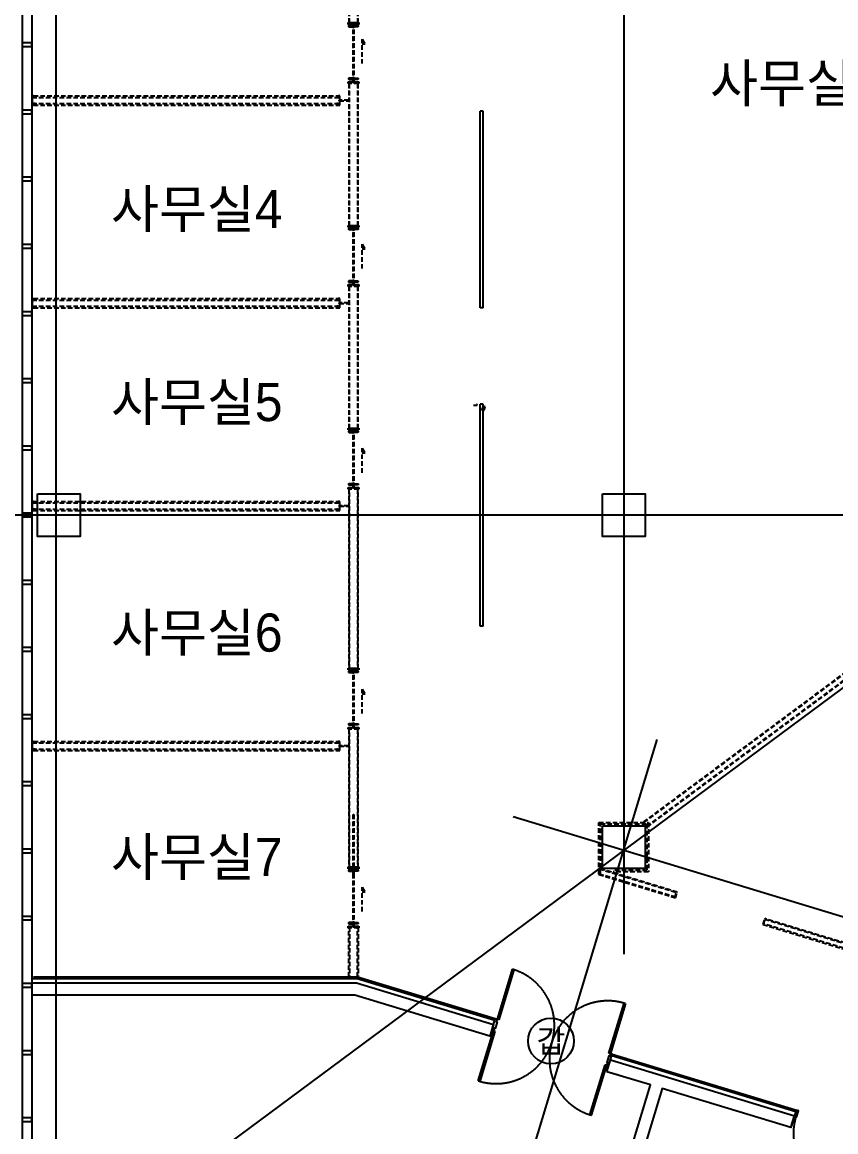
# Model space of a CAD drawing. Header units: metres. Extents: x 630750 to 860239, y 578133 to 726633.
# Drawn here: x 678954 to 692277, y 629412 to 647580 of the extents above; entities that cross this region are included whole.
import ezdxf
from ezdxf.enums import TextEntityAlignment as Align

# ---------------------------------------------------------------- set-up
doc = ezdxf.new("R2010")
doc.units = ezdxf.units.M
doc.header["$LTSCALE"] = 300
for name, pattern in [('DASHDOT', [25.4, 12.7, -6.35, 0, -6.35]), ('HID1', [0.375, 0.25, -0.125]), ('업무시설_xr-base$0$CONTINOUS', [0])]:
    doc.linetypes.add(name, pattern=pattern)
for name, color, linetype in [('A-CEN-1', 1, 'Continuous'), ('A-CON', 2, 'Continuous'), ('A-DOR', 4, 'Continuous'), ('A-TXT', 3, 'Continuous'), ('A-WAL-BLK', 3, 'Continuous'), ('A-WAL-DW', 7, 'Continuous'), ('A-WIN-GLASS', 4, 'Continuous'), ('INT', 117, 'Continuous'), ('KUK-DOOR', 4, 'Continuous'), ('KUK-DOOR-FRAME', 4, 'Continuous'), ('KUK-WALL-DRYWALL', 4, 'Continuous'), ('KUK-WALL-FIN 1', 30, 'Continuous'), ('블럭', 7, 'Continuous')]:
    doc.layers.add(name, color=color, linetype=linetype)
doc.layers.add('eq', color=253, linetype='Continuous', lineweight=25)
doc.styles.add('TEXT', font='')
doc.styles.add('돋움', font='')
doc.styles.get('TEXT').set_extended_font_data('DotumChe')
doc.styles.get('돋움').set_extended_font_data('Dotum')

# ---------------------------------------------------------------- blocks, each defined once
blk = doc.blocks.new('D H')
at = {"layer": 'KUK-DOOR', "color": 1}
for q in [(-383416, 245431), (-383276, 245431)]:
    blk.add_line((-383346, 245431), q, dxfattribs=at)
at = {"layer": 'KUK-DOOR', "color": 8}
for points in [[(-383356, 245421), (-383416, 245421, -0.414214), (-383426, 245431), (-383426, 245431, -0.414214), (-383416, 245441), (-383356, 245441)], [(-383351, 245411), (-383351, 245411, -0.414214), (-383356, 245416), (-383356, 245446, -0.414214), (-383351, 245451), (-383351, 245451)], [(-383341, 245411), (-383341, 245411, 0.414214), (-383336, 245416), (-383336, 245446, 0.414214), (-383341, 245451), (-383341, 245451)], [(-383336, 245421), (-383276, 245421, 0.414214), (-383266, 245431), (-383266, 245431, 0.414214), (-383276, 245441), (-383336, 245441)]]:
    blk.add_lwpolyline(points, format="xyb", close=True, dxfattribs=at)

msp = doc.modelspace()

# ---------------------------------------------------------------- linework, layer by layer
at = {"layer": 'A-CEN-1', "linetype": 'Continuous'}
for p, q in [((679504.4, 706258.8, 0), (679504.4, 623549.5, 0)), ((688804.4, 706258.8, 0), (688804.4, 632322.7, 0)), ((697725.2, 640638, 0), (677983.6, 625998, 0)), ((698097.7, 639510.2, 0), (657202.6, 639510.2, 0)), ((683046.4, 615046.9, 0), (689354.2, 635834.3, 0)), ((686992.6, 634572.3, 0), (741769.6, 617950.7, 0))]:
    msp.add_line(p, q, dxfattribs=at)
at = {"layer": 'A-CON', "elevation": 0}
for points in [[(679204.4, 639860.2), (679904.4, 639860.2), (679904.4, 639160.2), (679204.4, 639160.2)], [(688454.4, 639860.2), (689154.4, 639860.2), (689154.4, 639160.2), (688454.4, 639160.2)], [(688454.4, 634422.5), (689154.4, 634422.5), (689154.4, 633722.5), (688454.4, 633722.5)]]:
    msp.add_lwpolyline(points, close=True, dxfattribs=at)
at = {"layer": 'A-DOR'}
for p, q in [((686758.1, 631247.5), (686729.5, 631256.2)), ((686700, 631056.1), (686671.4, 631064.8)), ((688585.8, 630692.6), (688557.1, 630701.3)), ((688527.7, 630501.2), (688499, 630509.9))]:
    msp.add_line(p, q, dxfattribs=at)
at = {"layer": 'A-WAL-BLK'}
for p, q in [((688527.3, 630396.6, 0), (688585.4, 630588.1, 0)), ((688527.3, 630396.6), (688585.4, 630588.1))]:
    msp.add_line(p, q, dxfattribs=at)
at = {"layer": 'A-WAL-BLK', "elevation": 0}
for points in [[(679110.4, 631849.2), (684429.4, 631849.2), (686671.6, 631168.8), (686613.5, 630977.5), (684399.7, 631649.2), (679110.4, 631649.2)], [(688585.4, 630588.1), (691599.7, 629673.4), (691541.7, 629482.1), (689436.4, 630120.9), (687652.4, 624241.6)], [(687461, 624299.7), (689245.1, 630178.9), (688527.3, 630396.7)], [(688718.8, 630338.6), (688527.3, 630396.7)]]:
    msp.add_lwpolyline(points, dxfattribs=at)
at = {"layer": 'A-WAL-BLK'}
msp.add_lwpolyline([(688718.7, 630338.6), (688527.3, 630396.7)], dxfattribs=at)
at = {"layer": 'A-WAL-DW', "color": 251, "linetype": 'HID1'}
for p, q in [((684375.4, 647574.2, -888.5), (684375.4, 646594.2, 3421.4)), ((684383.4, 647574.2, 1192.4), (684383.4, 646594.2, 3419.7)), ((679117, 646349.2, 0), (684152.8, 646349.2, 0)), ((679117, 646249.2, 0), (684152.8, 646249.2, 0)), ((679140.4, 646374.2, 0), (684152.8, 646374.2, 0)), ((679140.4, 646224.2, 0), (684152.8, 646224.2, 0)), ((684375.4, 644254.2, -888.5), (684375.4, 643274.2, 3421.4)), ((684383.4, 644254.2, 1192.4), (684383.4, 643274.2, 3419.7)), ((679117, 643029.2, 0), (684152.8, 643029.2, 0)), ((679140.4, 643054.2, 0), (684152.8, 643054.2, 0)), ((679117, 642929.2, 0), (684152.8, 642929.2, 0)), ((679140.4, 642904.2, 0), (684152.8, 642904.2, 0)), ((684375.4, 640934.2, -888.5), (684375.4, 639954.2, 3421.4)), ((684383.4, 640934.2, 1192.4), (684383.4, 639954.2, 3419.7)), ((679117, 639709.2, 0), (684152.8, 639709.2, 0)), ((679140.4, 639734.2, 0), (684152.8, 639734.2, 0)), ((679117, 639609.2, 0), (684152.8, 639609.2, 0)), ((679140.4, 639584.2, 0), (684152.8, 639584.2, 0)), ((694429.3, 638418.4), (689115.2, 634477.5)), ((694435.2, 638410.3), (689132, 634477.5)), ((694482.9, 638346.1), (689209.4, 634435.3)), ((694488.9, 638338), (689209.4, 634422.9)), ((684375.4, 637004.2, -888.5), (684375.4, 636024.2, 3421.4)), ((684383.4, 637004.2, 1192.4), (684383.4, 636024.2, 3419.7)), ((679117, 635779.2, 0), (684152.8, 635779.2, 0)), ((679140.4, 635804.2, 0), (684152.8, 635804.2, 0)), ((679117, 635679.2, 0), (684152.8, 635679.2, 0)), ((679140.4, 635654.2, 0), (684152.8, 635654.2, 0)), ((684375.4, 633749.2, -888.5), (684375.4, 632769.2, 3421.4)), ((684383.4, 633749.2, 1192.4), (684383.4, 632769.2, 3419.7))]:
    msp.add_line(p, q, dxfattribs=at)
at = {"layer": 'A-WAL-DW', "color": 251, "linetype": 'HID1', "elevation": 0}
for points in [[(684304.4, 649894.2), (684304.4, 647564.2), (684314.4, 647564.2), (684314.4, 649894.2)], [(684444.4, 649894.2), (684444.4, 647564.2), (684454.4, 647564.2), (684454.4, 649894.2)], [(684384.4, 647573.2), (684384.4, 646595.2), (684383.4, 646594.2), (684375.4, 646594.2), (684374.4, 646595.2), (684374.4, 647573.2), (684375.4, 647574.2), (684383.4, 647574.2), (684384.4, 647573.2)], [(684523.8, 646901.9), (684523.8, 647301.4), (684569.6, 647219.4), (684523.8, 647219.4)], [(684464.4, 646574.2), (684294.4, 646574.2), (684294.4, 646604.2), (684369.4, 646604.2), (684369.4, 646594.2), (684389.4, 646594.2), (684389.4, 646604.2), (684464.4, 646604.2), (684464.4, 646574.2)], [(684304.4, 646574.2), (684304.4, 644244.2), (684314.4, 644244.2), (684314.4, 646574.2)], [(684444.4, 646574.2), (684444.4, 644244.2), (684454.4, 644244.2), (684454.4, 646574.2)], [(684154.4, 646224.2), (684154.4, 646294.2), (684144.4, 646294.2), (684144.4, 646304.2), (684154.4, 646304.2), (684154.4, 646374.2), (684129.4, 646374.2), (684129.4, 646350.8), (684104.4, 646350.8), (684104.4, 646349.2), (684131, 646349.2), (684131, 646372.6), (684152.8, 646372.6), (684152.8, 646305.8), (684142.8, 646305.8), (684142.8, 646292.6), (684152.8, 646292.6), (684152.8, 646225.8), (684131, 646225.8), (684131, 646249.2), (684104.4, 646249.2), (684104.4, 646247.6), (684129.4, 646247.6), (684129.4, 646224.2), (684154.4, 646224.2)], [(684304.4, 646304.2), (684144.4, 646304.2), (684144.4, 646294.2), (684304.4, 646294.2)], [(684384.4, 644253.2), (684384.4, 643275.2), (684383.4, 643274.2), (684375.4, 643274.2), (684374.4, 643275.2), (684374.4, 644253.2), (684375.4, 644254.2), (684383.4, 644254.2), (684384.4, 644253.2)], [(684523.8, 643546.1), (684523.8, 643945.6), (684569.6, 643863.6), (684523.8, 643863.6)], [(684464.4, 643254.2), (684294.4, 643254.2), (684294.4, 643284.2), (684369.4, 643284.2), (684369.4, 643274.2), (684389.4, 643274.2), (684389.4, 643284.2), (684464.4, 643284.2), (684464.4, 643254.2)], [(684304.4, 643254.2), (684304.4, 640924.2), (684314.4, 640924.2), (684314.4, 643254.2)], [(684444.4, 643254.2), (684444.4, 640924.2), (684454.4, 640924.2), (684454.4, 643254.2)], [(684154.4, 642904.2), (684154.4, 642974.2), (684144.4, 642974.2), (684144.4, 642984.2), (684154.4, 642984.2), (684154.4, 643054.2), (684129.4, 643054.2), (684129.4, 643030.8), (684104.4, 643030.8), (684104.4, 643029.2), (684131, 643029.2), (684131, 643052.6), (684152.8, 643052.6), (684152.8, 642985.8), (684142.8, 642985.8), (684142.8, 642972.6), (684152.8, 642972.6), (684152.8, 642905.8), (684131, 642905.8), (684131, 642929.2), (684104.4, 642929.2), (684104.4, 642927.6), (684129.4, 642927.6), (684129.4, 642904.2), (684154.4, 642904.2)], [(684304.4, 642984.2), (684144.4, 642984.2), (684144.4, 642974.2), (684304.4, 642974.2)], [(684384.4, 640933.2), (684384.4, 639955.2), (684383.4, 639954.2), (684375.4, 639954.2), (684374.4, 639955.2), (684374.4, 640933.2), (684375.4, 640934.2), (684383.4, 640934.2), (684384.4, 640933.2)], [(684523.8, 640203.9), (684523.8, 640603.5), (684569.6, 640521.5), (684523.8, 640521.5)], [(684464.4, 639934.2), (684294.4, 639934.2), (684294.4, 639964.2), (684369.4, 639964.2), (684369.4, 639954.2), (684389.4, 639954.2), (684389.4, 639964.2), (684464.4, 639964.2), (684464.4, 639934.2)], [(684304.4, 639934.2), (684304.4, 636994.2), (684314.4, 636994.2), (684314.4, 639934.2)], [(684444.4, 639934.2), (684444.4, 636994.2), (684454.4, 636994.2), (684454.4, 639934.2)], [(684154.4, 639584.2), (684154.4, 639654.2), (684144.4, 639654.2), (684144.4, 639664.2), (684154.4, 639664.2), (684154.4, 639734.2), (684129.4, 639734.2), (684129.4, 639710.8), (684104.4, 639710.8), (684104.4, 639709.2), (684131, 639709.2), (684131, 639732.6), (684152.8, 639732.6), (684152.8, 639665.8), (684142.8, 639665.8), (684142.8, 639652.6), (684152.8, 639652.6), (684152.8, 639585.8), (684131, 639585.8), (684131, 639609.2), (684104.4, 639609.2), (684104.4, 639607.6), (684129.4, 639607.6), (684129.4, 639584.2), (684154.4, 639584.2)], [(684304.4, 639664.2), (684144.4, 639664.2), (684144.4, 639654.2), (684304.4, 639654.2)], [(684384.4, 637003.2), (684384.4, 636025.2), (684383.4, 636024.2), (684375.4, 636024.2), (684374.4, 636025.2), (684374.4, 637003.2), (684375.4, 637004.2), (684383.4, 637004.2), (684384.4, 637003.2)], [(684523.8, 636258.8), (684523.8, 636658.4), (684569.6, 636576.4), (684523.8, 636576.4)], [(684464.4, 636004.2), (684294.4, 636004.2), (684294.4, 636034.2), (684369.4, 636034.2), (684369.4, 636024.2), (684389.4, 636024.2), (684389.4, 636034.2), (684464.4, 636034.2), (684464.4, 636004.2)], [(684304.4, 636004.2), (684304.4, 633739.2), (684314.4, 633739.2), (684314.4, 636004.2)], [(684444.4, 636004.2), (684444.4, 633739.2), (684454.4, 633739.2), (684454.4, 636004.2)], [(684154.4, 635654.2), (684154.4, 635724.2), (684144.4, 635724.2), (684144.4, 635734.2), (684154.4, 635734.2), (684154.4, 635804.2), (684129.4, 635804.2), (684129.4, 635780.8), (684104.4, 635780.8), (684104.4, 635779.2), (684131, 635779.2), (684131, 635802.6), (684152.8, 635802.6), (684152.8, 635735.8), (684142.8, 635735.8), (684142.8, 635722.6), (684152.8, 635722.6), (684152.8, 635655.8), (684131, 635655.8), (684131, 635679.2), (684104.4, 635679.2), (684104.4, 635677.6), (684129.4, 635677.6), (684129.4, 635654.2), (684154.4, 635654.2)], [(684304.4, 635734.2), (684144.4, 635734.2), (684144.4, 635724.2), (684304.4, 635724.2)], [(684384.4, 634608.2), (684384.4, 633630.2), (684383.4, 633629.2), (684375.4, 633629.2), (684374.4, 633630.2), (684374.4, 634608.2), (684375.4, 634609.2), (684383.4, 634609.2), (684384.4, 634608.2)], [(684384.4, 633748.2), (684384.4, 632770.2), (684383.4, 632769.2), (684375.4, 632769.2), (684374.4, 632770.2), (684374.4, 633748.2), (684375.4, 633749.2), (684383.4, 633749.2), (684384.4, 633748.2)], [(684523.8, 633018.9), (684523.8, 633418.5), (684569.6, 633336.5), (684523.8, 633336.5)], [(684464.4, 632749.2), (684294.4, 632749.2), (684294.4, 632779.2), (684369.4, 632779.2), (684369.4, 632769.2), (684389.4, 632769.2), (684389.4, 632779.2), (684464.4, 632779.2), (684464.4, 632749.2)], [(684304.4, 631949.2), (684304.4, 632759.2), (684314.4, 632759.2), (684314.4, 631949.2)], [(684444.4, 631949.2), (684444.4, 632759.2), (684454.4, 632759.2), (684454.4, 631946.4)]]:
    msp.add_lwpolyline(points, dxfattribs=at)
for points in [[(684294.4, 647544.2), (684294.4, 647574.2), (684369.4, 647574.2), (684369.4, 647544.2)], [(684389.4, 647544.2), (684389.4, 647574.2), (684464.4, 647574.2), (684464.4, 647544.2)], [(684294.4, 644224.2), (684294.4, 644254.2), (684369.4, 644254.2), (684369.4, 644224.2)], [(684389.4, 644224.2), (684389.4, 644254.2), (684464.4, 644254.2), (684464.4, 644224.2)], [(684294.4, 640904.2), (684294.4, 640934.2), (684369.4, 640934.2), (684369.4, 640904.2)], [(684389.4, 640904.2), (684389.4, 640934.2), (684464.4, 640934.2), (684464.4, 640904.2)], [(684294.4, 636974.2), (684294.4, 637004.2), (684369.4, 637004.2), (684369.4, 636974.2)], [(684389.4, 636974.2), (684389.4, 637004.2), (684464.4, 637004.2), (684464.4, 636974.2)], [(684294.4, 633719.2), (684294.4, 633749.2), (684369.4, 633749.2), (684369.4, 633719.2)], [(684389.4, 633719.2), (684389.4, 633749.2), (684464.4, 633749.2), (684464.4, 633719.2)]]:
    msp.add_lwpolyline(points, close=True, dxfattribs=at)
at = {"layer": 'A-WAL-DW', "color": 251, "linetype": 'HID1'}
for points in [[(688399.4, 633633.3), (688399.4, 634477.5), (689209.4, 634477.5), (689209.4, 633667.5), (688631.2, 633667.5)], [(688424.4, 633625.8), (688424.4, 634452.5), (689184.4, 634452.5), (689184.4, 633692.5), (688634.9, 633692.5)], [(688399.4, 633717), (689678.6, 633328.8), (689681.6, 633338.3), (688399.4, 633727.4)], [(688399.2, 633623), (689652.5, 633242.6), (689655.4, 633252.2), (688399.4, 633633.3)], [(689642.9, 633245.6), (689672, 633341.2)], [(689652.5, 633242.6), (689681.6, 633338.3)], [(691086.5, 632807.5), (691115.5, 632903.2)], [(691096, 632804.6), (691125.1, 632900.3)]]:
    msp.add_lwpolyline(points, dxfattribs=at)
for points in [[(691089.4, 632817.1), (691086.5, 632807.5), (693479.9, 632081.3), (693482.8, 632090.8)], [(691115.5, 632903.2), (691112.6, 632893.6), (693506, 632167.4), (693508.9, 632177)]]:
    msp.add_lwpolyline(points, close=True, dxfattribs=at)
at = {"layer": 'A-WIN-GLASS'}
msp.add_line((678954.4, 665462.3, 0), (678954.4, 626717.9, 0), dxfattribs=at)
at = {"layer": 'A-WIN-GLASS', "color": 9}
msp.add_line((679110.4, 665252, 0), (679110.4, 626833.6, 0), dxfattribs=at)
at = {"layer": 'A-WIN-GLASS', "elevation": 0}
for points in [[(678954.4, 647240.2), (678954.4, 647180.2), (679110.4, 647180.2), (679110.4, 647240.2)], [(678954.4, 646140.2), (678954.4, 646080.2), (679110.4, 646080.2), (679110.4, 646140.2)], [(678954.4, 645040.2), (678954.4, 644980.2), (679110.4, 644980.2), (679110.4, 645040.2)], [(678954.4, 643940.2), (678954.4, 643880.2), (679110.4, 643880.2), (679110.4, 643940.2)], [(678954.4, 642840.2), (678954.4, 642780.2), (679110.4, 642780.2), (679110.4, 642840.2)], [(678954.4, 641740.2), (678954.4, 641680.2), (679110.4, 641680.2), (679110.4, 641740.2)], [(678954.4, 640640.2), (678954.4, 640580.2), (679110.4, 640580.2), (679110.4, 640640.2)], [(678954.4, 639540.2), (678954.4, 639480.2), (679110.4, 639480.2), (679110.4, 639540.2)], [(678954.4, 638440.2), (678954.4, 638380.2), (679110.4, 638380.2), (679110.4, 638440.2)], [(678954.4, 637340.2), (678954.4, 637280.2), (679110.4, 637280.2), (679110.4, 637340.2)], [(678954.4, 636240.2), (678954.4, 636180.2), (679110.4, 636180.2), (679110.4, 636240.2)], [(678954.4, 635140.2), (678954.4, 635080.2), (679110.4, 635080.2), (679110.4, 635140.2)], [(678954.4, 635140.2), (678954.4, 635080.2), (679110.4, 635080.2), (679110.4, 635140.2)], [(678954.4, 634040.2), (678954.4, 633980.2), (679110.4, 633980.2), (679110.4, 634040.2)], [(678954.4, 632940.2), (678954.4, 632880.2), (679110.4, 632880.2), (679110.4, 632940.2)], [(678954.4, 631840.2), (678954.4, 631780.2), (679110.4, 631780.2), (679110.4, 631840.2)], [(678954.4, 630740.2), (678954.4, 630680.2), (679110.4, 630680.2), (679110.4, 630740.2)], [(678954.4, 629640.2), (678954.4, 629580.2), (679110.4, 629580.2), (679110.4, 629640.2)]]:
    msp.add_lwpolyline(points, close=True, dxfattribs=at)
at = {"layer": 'eq'}
msp.add_line((691541.7, 629482.1, 0), (691599.7, 629673.4, 0), dxfattribs=at)
at = {"layer": 'INT', "linetype": 'HID1', "ltscale": 3}
for p, q in [((686344.4, 641309.5, 0), (686404.4, 641309.5, 0)), ((686404.4, 641319.5, 0), (686394.4, 641319.5, 0)), ((686404.4, 641309.5, 0), (686404.4, 641319.5, 0))]:
    msp.add_line(p, q, dxfattribs=at)
at = {"layer": 'INT', "ltscale": 3, "elevation": 0}
msp.add_lwpolyline([(679110.4, 646329.2), (679110.4, 646269.2), (679115.4, 646269.2), (679115.4, 646329.2)], close=True, dxfattribs=at)
msp.add_lwpolyline([(679115.4, 646224.2), (679115.4, 646294.2), (679115.4, 646294.2), (679115.4, 646304.2), (679115.4, 646304.2), (679115.4, 646374.2), (679140.4, 646374.2), (679140.4, 646350.8), (679165.4, 646350.8), (679165.4, 646349.2), (679138.8, 646349.2), (679138.8, 646372.6), (679117, 646372.6), (679117, 646305.8), (679117, 646305.8), (679117, 646292.6), (679117, 646292.6), (679117, 646225.8), (679138.8, 646225.8), (679138.8, 646249.2), (679165.4, 646249.2), (679165.4, 646247.6), (679140.4, 646247.6), (679140.4, 646224.2), (679115.4, 646224.2)], dxfattribs=at)
at = {"layer": 'INT', "linetype": 'HID1', "ltscale": 3, "elevation": 0}
msp.add_lwpolyline([(686533.5, 641284.4), (686499.7, 641293.4), (686488, 641249.9), (686473.6, 641253.8), (686469.7, 641239.3), (686518, 641226.4), (686533.5, 641284.4), (686499.7, 641293.4)], dxfattribs=at)
at = {"layer": 'KUK-DOOR'}
for p, q in [((686977.9, 632074.2), (686729.5, 631256.2)), ((687006.5, 632065.5), (686758.1, 631247.5)), ((688805.5, 631519.3), (688557.1, 630701.3)), ((688834.2, 631510.6), (688585.8, 630692.6)), ((686423, 630246.8), (686671.4, 631064.8)), ((686451.6, 630238.1), (686700, 631056.1)), ((688250.6, 629691.9), (688499, 630509.9)), ((688279.3, 629683.2), (688527.7, 630501.2))]:
    msp.add_line(p, q, dxfattribs=at)
at = {"layer": 'KUK-DOOR', "color": 1, "linetype": 'DASHDOT'}
for centre, radius, start, end in [((686714.8, 631156.2), 955, 252.20922, 74.00912), ((688542.4, 630601.2), 955, 72.20921, 254.00913), ((692441.6, 629388.5), 858.7, 164.56626, 249.21958)]:
    msp.add_arc(centre, radius, start, end, dxfattribs=at)
at = {"layer": 'KUK-DOOR-FRAME'}
for points in [[(686642.7, 631073.6), (686700.8, 631264.9), (686729.5, 631256.2), (686716.4, 631213.2), (686730.7, 631208.8), (686698.8, 631103.5), (686684.4, 631107.9), (686671.4, 631064.8)], [(688556.4, 630492.5), (688614.5, 630683.8), (688585.8, 630692.6), (688572.7, 630649.5), (688558.3, 630653.9), (688526.4, 630548.6), (688540.7, 630544.2), (688527.7, 630501.2)]]:
    msp.add_lwpolyline(points, close=True, dxfattribs=at)
msp.add_lwpolyline([(691613.9, 629617), (691626.1, 629657.2), (691635.7, 629654.3), (691667.1, 629757.6), (691628.8, 629769.2), (691585.2, 629625.7), (691613.9, 629617)], dxfattribs=at)
at = {"layer": 'KUK-WALL-DRYWALL'}
for p, q in [((686454.4, 642902), (686454.4, 646123.1)), ((686504.4, 646123.1, 0), (686454.4, 646123.1, 0)), ((686504.4, 642902), (686504.4, 646123.1)), ((686504.4, 642902, 0), (686454.4, 642902, 0)), ((686454.4, 637692.8), (686454.4, 641327.1)), ((686504.4, 641327.1, 0), (686454.4, 641327.1, 0)), ((686504.4, 637692.8), (686504.4, 641327.1)), ((679117, 631924.2), (684441.2, 631924.2)), ((684441.2, 631924.2), (686693.4, 631240.8)), ((688607.2, 630660), (691621.5, 629745.3)), ((688607.2, 630660), (691621.5, 629745.3))]:
    msp.add_line(p, q, dxfattribs=at)
msp.add_lwpolyline([(686504.4, 637692.8), (686454.4, 637692.8)], dxfattribs=at)
at = {"layer": 'KUK-WALL-FIN 1'}
for p, q in [((679140.4, 631949.2), (684444.9, 631949.2)), ((684444.9, 631949.2), (686700.7, 631264.7)), ((686671.7, 631169.1), (686700.7, 631264.7)), ((688614.5, 630683.8), (691619.2, 629772.1)), ((688614.5, 630683.8), (691619.2, 629772.1))]:
    msp.add_line(p, q, dxfattribs=at)
at = {"layer": 'KUK-WALL-FIN 1', "color": 6, "linetype": '업무시설_xr-base$0$CONTINOUS', "elevation": 0}
for points in [[(679110.4, 643009.2), (679110.4, 642949.2), (679115.4, 642949.2), (679115.4, 643009.2)], [(679110.4, 639689.2), (679110.4, 639629.2), (679115.4, 639629.2), (679115.4, 639689.2)], [(679110.4, 635759.2), (679110.4, 635699.2), (679115.4, 635699.2), (679115.4, 635759.2)]]:
    msp.add_lwpolyline(points, close=True, dxfattribs=at)
at = {"layer": 'KUK-WALL-FIN 1', "color": 3, "linetype": '업무시설_xr-base$0$CONTINOUS', "elevation": 0}
for points in [[(679115.4, 642904.2), (679115.4, 642974.2), (679115.4, 642974.2), (679115.4, 642984.2), (679115.4, 642984.2), (679115.4, 643054.2), (679140.4, 643054.2), (679140.4, 643030.8), (679165.4, 643030.8), (679165.4, 643029.2), (679138.8, 643029.2), (679138.8, 643052.6), (679117, 643052.6), (679117, 642985.8), (679117, 642985.8), (679117, 642972.6), (679117, 642972.6), (679117, 642905.8), (679138.8, 642905.8), (679138.8, 642929.2), (679165.4, 642929.2), (679165.4, 642927.6), (679140.4, 642927.6), (679140.4, 642904.2), (679115.4, 642904.2)], [(679115.4, 639584.2), (679115.4, 639654.2), (679115.4, 639654.2), (679115.4, 639664.2), (679115.4, 639664.2), (679115.4, 639734.2), (679140.4, 639734.2), (679140.4, 639710.8), (679165.4, 639710.8), (679165.4, 639709.2), (679138.8, 639709.2), (679138.8, 639732.6), (679117, 639732.6), (679117, 639665.8), (679117, 639665.8), (679117, 639652.6), (679117, 639652.6), (679117, 639585.8), (679138.8, 639585.8), (679138.8, 639609.2), (679165.4, 639609.2), (679165.4, 639607.6), (679140.4, 639607.6), (679140.4, 639584.2), (679115.4, 639584.2)], [(679115.4, 635654.2), (679115.4, 635724.2), (679115.4, 635724.2), (679115.4, 635734.2), (679115.4, 635734.2), (679115.4, 635804.2), (679140.4, 635804.2), (679140.4, 635780.8), (679165.4, 635780.8), (679165.4, 635779.2), (679138.8, 635779.2), (679138.8, 635802.6), (679117, 635802.6), (679117, 635735.8), (679117, 635735.8), (679117, 635722.6), (679117, 635722.6), (679117, 635655.8), (679138.8, 635655.8), (679138.8, 635679.2), (679165.4, 635679.2), (679165.4, 635677.6), (679140.4, 635677.6), (679140.4, 635654.2), (679115.4, 635654.2)]]:
    msp.add_lwpolyline(points, dxfattribs=at)
at = {"layer": '블럭', "color": 1}
msp.add_circle((687612.7, 630898.4, 0), 375, dxfattribs=at)

# ---------------------------------------------------------------- block references
at = {"layer": 'A-WAL-DW', "color": 251, "linetype": 'HID1', "xscale": -1, "rotation": 180}
for p in [(1067725.3, 892945.3, 0), (1067725.3, 892085.3, 0), (1067725.3, 889625.3, 0), (1067725.3, 888765.3, 0), (1067725.3, 886305.3, 0), (1067725.3, 885445.3, 0), (1067725.3, 882375.3, 0), (1067725.3, 881515.3, 0), (1067725.3, 879120.3, 0), (1067725.3, 878260.3, 0)]:
    msp.add_blockref('D H', p, dxfattribs=at)

# ---------------------------------------------------------------- texts
at = {"layer": 'A-TXT', "color": 3, "style": '돋움'}
for s, p in [('사무실8', (690218.9, 646269.6, 0)), ('사무실4', (680410.1, 644209.9, 0)), ('사무실5', (680410.1, 641048.9, 0)), ('사무실6', (680410.1, 637274, 0)), ('사무실7', (680410.1, 633600.4, 0))]:
    msp.add_text(s, height=625, rotation=0.00001, dxfattribs=at).set_placement(p)
at = {"layer": '블럭', "style": 'TEXT'}
msp.add_text('갑', height=375, dxfattribs=at).set_placement((687612.7, 630898.4, 0), align=Align.MIDDLE_CENTER)

doc.saveas('drawing.dxf')
